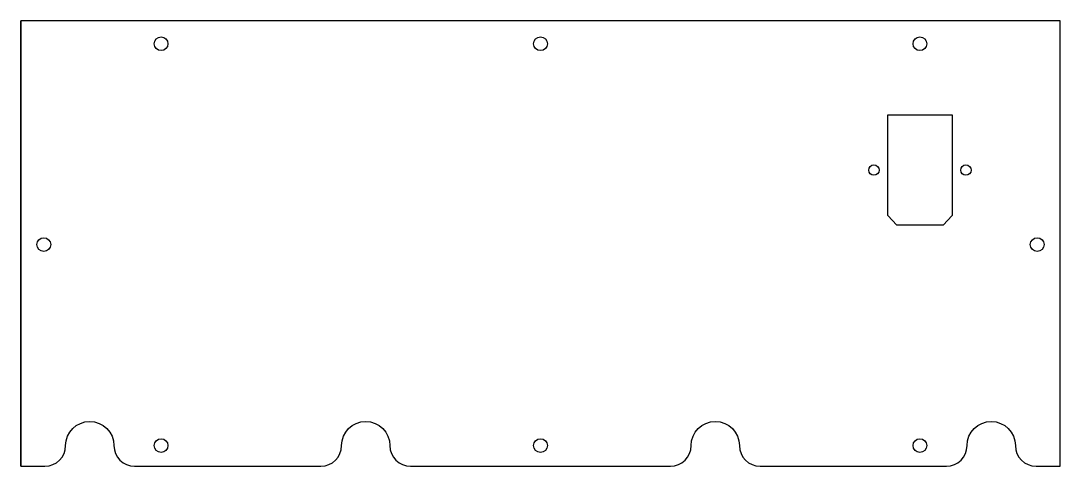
# Model space of a CAD drawing. Header units: millimetres. Extents: x 452 to 904, y -194 to 0.
import ezdxf

# ---------------------------------------------------------------- set-up
doc = ezdxf.new("R2010")
doc.units = ezdxf.units.MM
doc.layers.get('0').update_dxf_attribs({"linetype": 'CONTINUOUS'})

msp = doc.modelspace()

# ---------------------------------------------------------------- linework, layer by layer
for p, q in [((452, 0), (452, -194)), ((452, -194), (452, 0)), ((904, 0), (452, 0)), ((904, -194), (904, 0)), ((452, -194), (462.5, -194)), ((501.5, -194), (582.5, -194)), ((621.5, -194), (734.5, -194)), ((773.5, -194), (854.5, -194)), ((893.5, -194), (904, -194))]:
    msp.add_line(p, q)
msp.add_lwpolyline([(829, -41.01), (857, -41.01), (857, -84.86), (853.11, -89.01), (832.99, -89.01), (829, -84.78)], close=True)
for centre, radius in [((513, -10), 3), ((678, -10), 3), ((843, -10), 3), ((823, -65.01), 2.25), ((863, -65.01), 2.25), ((462, -97.5), 3), ((894, -97.5), 3), ((513, -185), 3), ((678, -185), 3), ((843, -185), 3)]:
    msp.add_circle(centre, radius)
at = {"extrusion": (0, 0, -1)}
for centre in [(-482, -185), (-602, -185), (-754, -185), (-874, -185)]:
    msp.add_arc(centre, 10.5, 0, 180, dxfattribs=at)
for centre, start, end in [((462.5, -185), 270, 360), ((501.5, -185), 180, 270), ((582.5, -185), 270, 360), ((621.5, -185), 180, 270), ((734.5, -185), -90, 0), ((773.5, -185), 180, 270), ((854.5, -185), -90, 0), ((893.5, -185), 180, 270)]:
    msp.add_arc(centre, 9, start, end)

doc.saveas('drawing.dxf')
